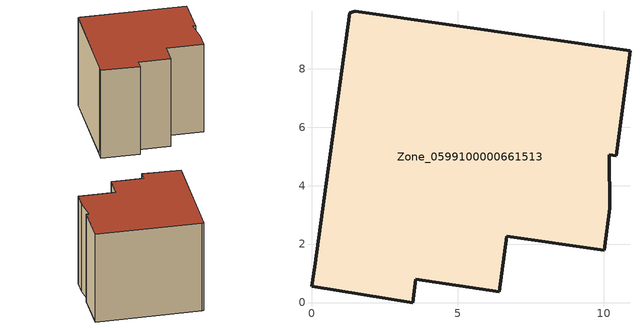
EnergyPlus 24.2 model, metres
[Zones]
Zone_0599100000661513
 floor ground (C_G): 3.57,0.8 3.46,0 0,0.55 0.11,1.23 1.31,9.91 1.49,9.96 10.9,8.61 10.43,5.02 10.18,5.05 10.2,3.23 10.01,1.79 6.68,2.26 6.42,0.37 z0.45
 wall outside (C_F): 3.46,0 3.57,0.8 6.42,0.37 6.68,2.26 10.01,1.79 10.2,3.23 10.18,5.05 10.43,5.02 10.9,8.61 1.49,9.96 1.31,9.91 0.11,1.23 0,0.55 3.46,0 z0.45:9.23
 roof outside (C_R): 10.18,5.05 10.43,5.02 10.9,8.61 1.49,9.96 1.31,9.91 0.11,1.23 0,0.55 3.46,0 3.57,0.8 6.42,0.37 6.68,2.26 10.01,1.79 10.2,3.23 z9.23
[BUILDING]
Pand.0599100000661513: North Axis=0; Terrain=City; Loads Convergence Tolerance Value=0.04; Temperature Convergence Tolerance Value=0.4; Solar Distribution=FullExterior; Maximum Number of Warmup Days=25; Minimum Number of Warmup Days=1
[Site:Location]
Rotterdam.The.Hague.AP_ZH_NLD Design_Conditions: Latitude=51.96; Longitude=4.45; Time Zone=1; Elevation=-4.5
[SITE:GROUNDTEMPERATURE:BUILDINGSURFACE]
18, 18, 18, 18, 18, 18, 18, 18, 18, 18, 18, 18
[MATERIAL] Thermal Absorptance=0.9; Solar Absorptance=0.7; Visible Absorptance=0.7
Name | Roughness | Thickness | Conductivity | Density | Specific Heat
G.TC.1946 | MediumSmooth | 0.15 | 1 | 540 | 1210
F.TC.1946 | Rough | 0.3 | 0.857143 | 1920 | 840
R.TC.1946 | MediumRough | 0.2 | 0.909091 | 1500 | 1000
[CONSTRUCTION]
C_G: G.TC.1946
C_F: F.TC.1946
C_R: R.TC.1946
[ZONE]
Zone_0599100000661513: Type=1; Multiplier=1; Ceiling Height=Autocalculate; Volume=Autocalculate; Floor Area=autocalculate; Part of Total Floor Area=Yes
[ZONEINFILTRATION:DESIGNFLOWRATE]
Infil_Zone_0599100000661513: Zone or ZoneList or Space or SpaceList=Zone_0599100000661513; Schedule=AlwaysOn; Design Flow Rate Calculation Method=Flow/Area; Flow Rate per Floor Area=0.003; Constant Term Coefficient=1; Temperature Term Coefficient=0; Velocity Term Coefficient=0; Velocity Squared Term Coefficient=0
[HVACTEMPLATE:ZONE:IDEALLOADSAIRSYSTEM]
Zone_0599100000661513: Maximum Heating Supply Air Temperature=50; Minimum Cooling Supply Air Temperature=13; Maximum Heating Supply Air Humidity Ratio=0.0156; Minimum Cooling Supply Air Humidity Ratio=0.0077; Heating Limit=NoLimit; Cooling Limit=NoLimit; Dehumidification Control Type=ConstantSensibleHeatRatio; Cooling Sensible Heat Ratio=0.7; Dehumidification Setpoint=60; Humidification Control Type=None; Humidification Setpoint=30; Outdoor Air Method=None; Outdoor Air Flow Rate per Person=0.00944; Outdoor Air Flow Rate per Zone Floor Area=0; Outdoor Air Flow Rate per Zone=0; Demand Controlled Ventilation Type=None; Outdoor Air Economizer Type=NoEconomizer; Heat Recovery Type=None; Sensible Heat Recovery Effectiveness=0.7; Latent Heat Recovery Effectiveness=0.65
[ZONECONTROL:THERMOSTAT]
ThermostatControl_Zone_0599100000661513: Zone or ZoneList=Zone_0599100000661513; Control Type Schedule=DualSetpointControlType; Control 1=Thermostat_Zone_0599100000661513; Temperature Difference Between Cutout And Setpoint=0
[THERMOSTATSETPOINT:DUALSETPOINT]
Thermostat_Zone_0599100000661513: Heating Setpoint Temperature Schedule=HeatingSetpoint_Zone_0599100000661513; Cooling Setpoint Temperature Schedule=CoolingSetpoint_Zone_0599100000661513
[SCHEDULE:COMPACT]
HeatingSetpoint_Zone_0599100000661513: Through: 12/31, For: AllDays, Until: 24:00, 21
CoolingSetpoint_Zone_0599100000661513: Through: 12/31, For: AllDays, Until: 24:00, 24
DualSetpointControlType: Through: 12/31, For: AllDays, Until: 24:00, 4
AlwaysOn: Through: 12/31, For: AllDays, Until: 24:00, 1
